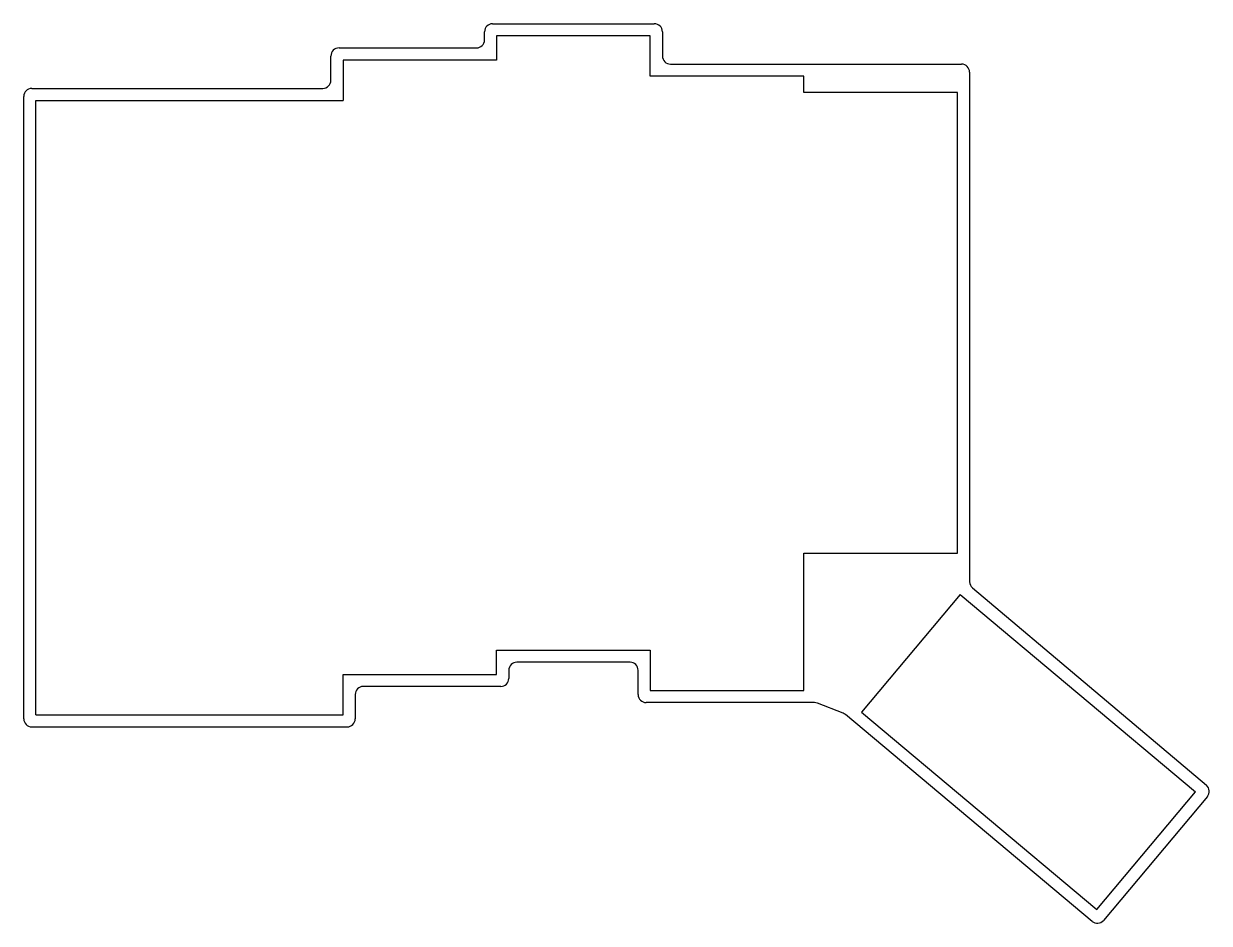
# Model space of a CAD drawing. Header units: millimetres. Extents: x 39 to 186, y -185 to -74.
import ezdxf

# ---------------------------------------------------------------- set-up
doc = ezdxf.new("R2010")
doc.units = ezdxf.units.MM

msp = doc.modelspace()

# ---------------------------------------------------------------- linework, layer by layer
for p, q in [((97, -74), (117, -74)), ((96, -76), (96, -75)), ((116.5, -75.5), (97.5, -75.5)), ((97.5, -75.5), (97.5, -78.5)), ((116.5, -80.5), (116.5, -75.5)), ((118, -75), (118, -78)), ((78, -77), (95, -77)), ((77, -81), (77, -78)), ((97.5, -78.5), (78.5, -78.5)), ((78.5, -78.5), (78.5, -83.5)), ((119, -79), (155, -79)), ((135.5, -80.5), (116.5, -80.5)), ((135.5, -82.5), (135.5, -80.5)), ((156, -80), (156, -143.04)), ((40, -82), (76, -82)), ((39, -160), (39, -83)), ((40.5, -159.5), (40.5, -83.5)), ((40.5, -83.5), (78.5, -83.5)), ((154.5, -82.5), (135.5, -82.5)), ((154.5, -139.5), (154.5, -82.5)), ((135.5, -156.5), (135.5, -139.5)), ((135.5, -139.5), (154.5, -139.5)), ((154.83, -144.62), (142.62, -159.17)), ((154.83, -144.62), (183.94, -169.04)), ((156.36, -143.8), (185.29, -168.21)), ((97.5, -154.5), (97.5, -151.5)), ((97.5, -151.5), (116.5, -151.5)), ((116.5, -151.5), (116.5, -156.5)), ((114, -153), (100, -153)), ((78.5, -159.5), (78.5, -154.5)), ((78.5, -154.5), (97.5, -154.5)), ((99, -154), (99, -155)), ((115, -157), (115, -154)), ((98, -156), (81, -156)), ((116.5, -156.5), (135.5, -156.5)), ((80, -157), (80, -160)), ((136.81, -158), (116, -158)), ((140.35, -159.3), (137.17, -158.07)), ((40.5, -159.5), (78.5, -159.5)), ((171.14, -185.07), (140.63, -159.46)), ((142.62, -159.17), (171.73, -183.6)), ((40, -161), (79, -161)), ((171.73, -183.6), (183.94, -169.04)), ((185.41, -169.62), (172.55, -184.94))]:
    msp.add_line(p, q)
for centre, start, end in [((97, -75), 90, 180), ((117, -75), 0, 90), ((95, -76), 270, 0), ((78, -78), 90, 180), ((119, -78), 180, 270), ((155, -80), 0, 90), ((40, -83), 90, 180), ((76, -81), 270, 0), ((157, -143.04), 180, 229.8431), ((100, -154), 90, 180), ((114, -154), 0, 90), ((98, -155), 270, 0), ((81, -157), 90, 180), ((116, -157), 180, 270), ((136.81, -159), 68.8404, 90), ((139.99, -160.23), 50, 68.8404), ((40, -160), 180, 270), ((79, -160), 270, 0), ((184.64, -168.98), 320, 49.8431), ((171.79, -184.3), 230, 320)]:
    msp.add_arc(centre, 1, start, end)

doc.saveas('drawing.dxf')
